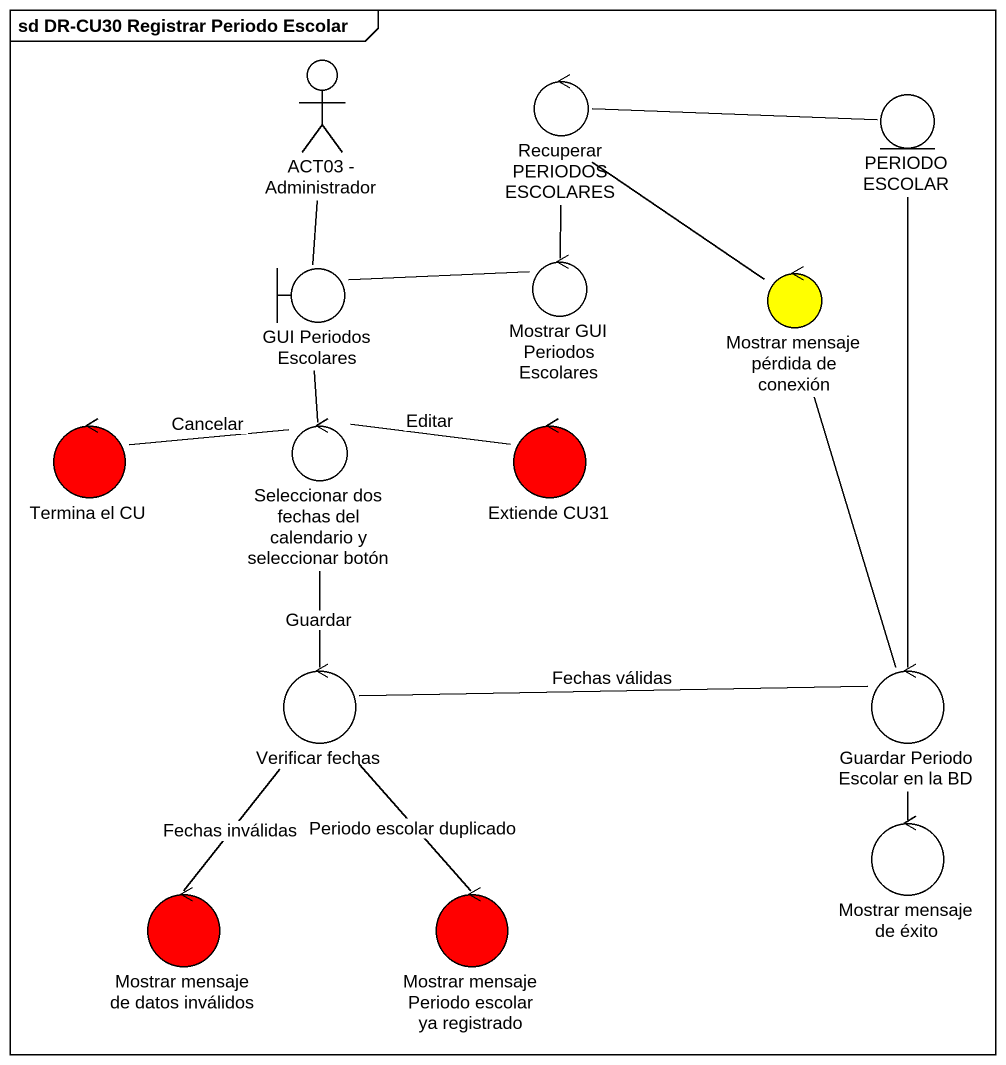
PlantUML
@startuml
mainframe sd DR-CU30 Registrar Periodo Escolar
actor "ACT03 - Administrador" as ACT03_Administrador
control "Recuperar PERIODOS ESCOLARES" as Recuperar_PERIODOS_ESCOLARES
entity "PERIODO ESCOLAR" as PERIODO_ESCOLAR
boundary "GUI Periodos Escolares" as GUI_Periodos_Escolares
control "Mostrar GUI Periodos Escolares" as Mostrar_GUI_Periodos
control "Mostrar mensaje pérdida de conexión" as Mostrar_mensaje_pérdida_de #FFFF00
control "Termina el CU" as Termina_el_CU #FF0000
control "Seleccionar dos fechas del calendario y seleccionar botón" as Seleccionar_dos_fechas_del
control "Extiende CU31" as Extiende_CU31 #FF0000
control "Verificar fechas" as Verificar_fechas
control "Guardar Periodo Escolar en la BD" as Guardar_Periodo_Escolar_en
control "Mostrar mensaje de éxito" as Mostrar_mensaje_de_éxito
control "Mostrar mensaje de datos inválidos" as Mostrar_mensaje_de_datos #FF0000
control "Mostrar mensaje Periodo escolar ya registrado" as Mostrar_mensaje_Periodo #FF0000
ACT03_Administrador -- GUI_Periodos_Escolares
Recuperar_PERIODOS_ESCOLARES -right- PERIODO_ESCOLAR
Recuperar_PERIODOS_ESCOLARES -- Mostrar_GUI_Periodos
Recuperar_PERIODOS_ESCOLARES -- Mostrar_mensaje_pérdida_de
GUI_Periodos_Escolares -- Seleccionar_dos_fechas_del
Mostrar_GUI_Periodos -left- GUI_Periodos_Escolares
Seleccionar_dos_fechas_del -left- Termina_el_CU : Cancelar
Seleccionar_dos_fechas_del -right- Extiende_CU31 : Editar
Seleccionar_dos_fechas_del -- Verificar_fechas : Guardar
Verificar_fechas -right- Guardar_Periodo_Escolar_en : Fechas válidas
Verificar_fechas -- Mostrar_mensaje_de_datos : Fechas inválidas
Verificar_fechas -- Mostrar_mensaje_Periodo : Periodo escolar duplicado
Guardar_Periodo_Escolar_en -up- PERIODO_ESCOLAR
Guardar_Periodo_Escolar_en -up- Mostrar_mensaje_pérdida_de
Guardar_Periodo_Escolar_en -- Mostrar_mensaje_de_éxito
@enduml
